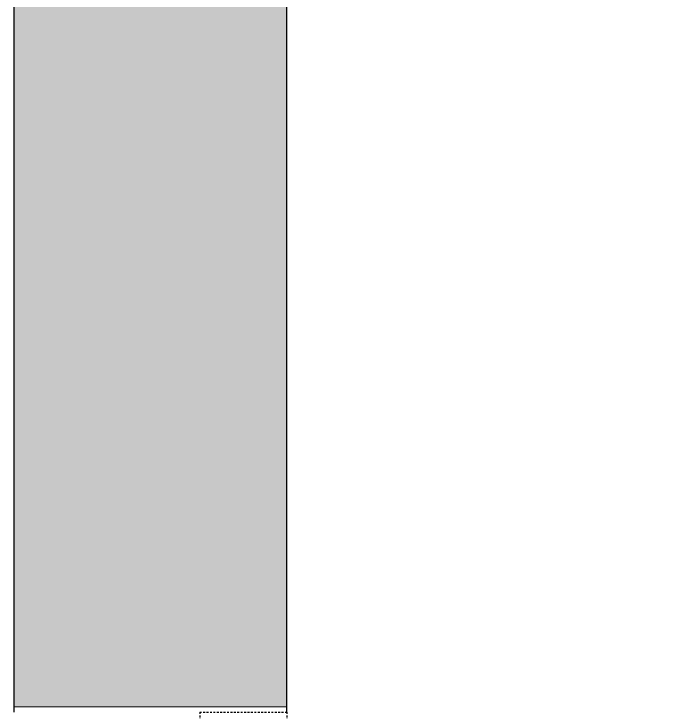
# Model space of a CAD drawing. Header units: inches. Extents: x -1176 to 1551, y -3558 to 978.
# Drawn here: x -772.04 to -728.72, y -89.09 to -43.04 of the extents above; entities that cross this region are included whole.
import ezdxf

# ---------------------------------------------------------------- set-up
doc = ezdxf.new("R2010")
doc.units = ezdxf.units.IN
doc.header["$MEASUREMENT"] = 0
doc.linetypes.add('Demolished', pattern=[0.1875, 0.125, -0.0625])
for name, color, linetype, lineweight in [('A-DOOR', 31, 'Continuous', 18), ('A-DOOR-FRAM', 31, 'Continuous', 30), ('A-WALL', 113, 'Continuous', 18), ('A-WALL-PATT', 111, 'Continuous', 18)]:
    doc.layers.add(name, color=color, linetype=linetype, lineweight=lineweight)

# ---------------------------------------------------------------- blocks, each defined once
blk = doc.blocks.new('Single Flush - OTJ_SOLIDFLUSH_ALUM 3_  80_H-7707704-1st Floor Demo')
at = {"layer": 'A-DOOR', "color": 10, "linetype": 'Demolished', "lineweight": 30}
for p, q in [((-7.417, 34.323), (-8.654, 33.086)), ((17.906, 9), (-7.417, 34.323)), ((-8.654, 33.086), (16.669, 7.763)), ((16.669, 7.763), (17.906, 9))]:
    blk.add_line(p, q, dxfattribs=at)
at = {"layer": 'A-DOOR', "color": 7, "linetype": 'Demolished', "lineweight": 9}
blk.add_arc((17.906, 9), 35.812, 135, 180.5, dxfattribs=at)
at = {"layer": 'A-DOOR-FRAM', "color": 10, "linetype": 'Demolished'}
for p, q in [((-20, 3.25), (-20, 9)), ((-20, 9), (-18, 9)), ((-18, 3.25), (-18, 9)), ((18, 3.25), (18, 9)), ((18, 9), (20, 9)), ((20, 3.25), (20, 9)), ((-20, 3.25), (-18, 3.25)), ((18, 3.25), (20, 3.25))]:
    blk.add_line(p, q, dxfattribs=at)

msp = doc.modelspace()

# ---------------------------------------------------------------- hatches: boundary and pattern name
at = {"layer": 'A-WALL-PATT'}
h = msp.add_hatch(color=250, dxfattribs=at)
h.paths.add_polyline_path([(-754.043, -1262.185), (-754.043, -1160.484), (-772.043, -1160.484), (-772.043, -1262.185), (-756.674, -1262.185)], flags=0)
h.paths.add_polyline_path([(-754.043, -1120.484), (-754.043, -1093.301), (-772.043, -1093.301), (-772.043, -1120.484), (-756.674, -1120.484)], flags=0)
h.paths.add_polyline_path([(-756.674, -1053.301), (-754.043, -1053.301), (-754.043, -1004.185), (-772.043, -1004.185), (-772.043, -1053.301)], flags=0)
h.paths.add_polyline_path([(-772.043, -962.185), (-754.043, -962.185), (-754.043, -860.185), (-772.043, -860.185), (-772.043, -900.735)], flags=0)
h.paths.add_polyline_path([(-756.674, -818.185), (-754.043, -818.185), (-754.043, -716.185), (-772.043, -716.185), (-772.043, -818.185), (-768.428, -818.185)], flags=0)
h.paths.add_polyline_path([(-756.674, -674.185), (-754.043, -674.185), (-754.043, -570.995), (-772.043, -570.995), (-772.043, -674.185)], flags=0)
h.paths.add_polyline_path([(-772.043, -530.745), (-754.043, -530.745), (-754.043, -428.185), (-772.043, -428.185), (-772.043, -458.343)], flags=0)
h.paths.add_polyline_path([(-754.043, -386.185), (-754.043, -278.185), (-772.043, -278.185), (-772.043, -386.185)], flags=0)
h.paths.add_polyline_path([(-756.674, -236.185), (-754.043, -236.185), (-754.043, -129.093), (-772.043, -129.093), (-772.043, -236.185)], flags=0)
h.paths.add_polyline_path([(-756.674, -88.745), (-754.043, -88.745), (-754.043, 16.255), (-772.043, 16.255), (-772.043, -88.745)], flags=0)

# ---------------------------------------------------------------- linework, layer by layer
at = {"layer": 'A-WALL', "color": 8, "lineweight": 30}
for p, q in [((-772.043, 16.255), (-772.043, -89.093)), ((-754.043, -89.093), (-754.043, 16.255))]:
    msp.add_line(p, q, dxfattribs=at)
at = {"layer": 'A-WALL', "lineweight": 9}
msp.add_line((-772.043, -88.745), (-754.043, -88.745), dxfattribs=at)
at = {"layer": 'A-WALL', "color": 7, "linetype": 'Demolished', "lineweight": 9}
msp.add_line((-754.043, -88.745), (-772.043, -88.745), dxfattribs=at)

# ---------------------------------------------------------------- block references
at = {"layer": 'A-DOOR', "color": 7, "linetype": 'Demolished', "lineweight": 9, "rotation": 269.9999999999999}
msp.add_blockref('Single Flush - OTJ_SOLIDFLUSH_ALUM 3_  80_H-7707704-1st Floor Demo', (-763.043, -109.093), dxfattribs=at)

doc.saveas('drawing.dxf')
